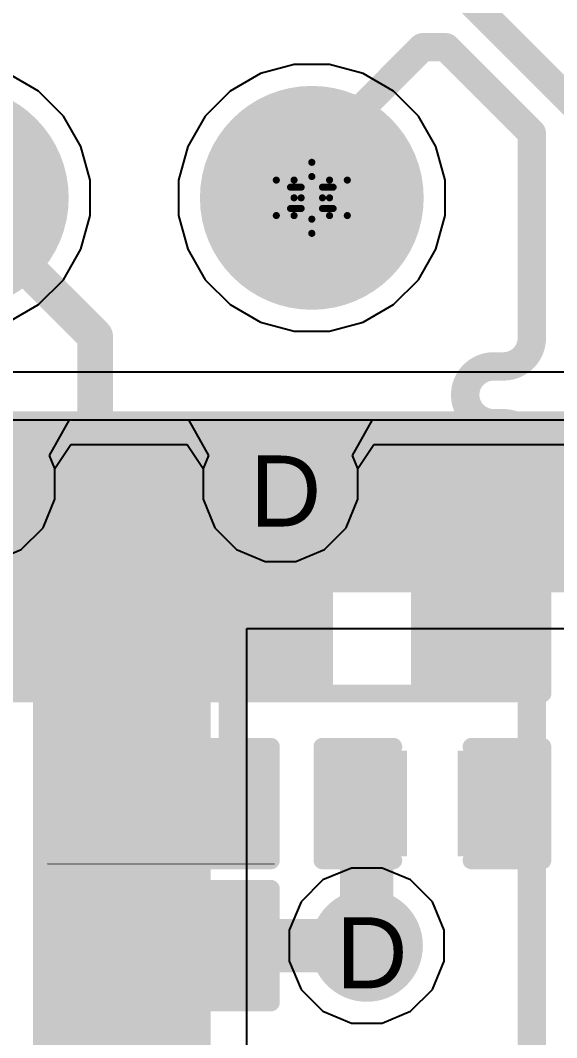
# Model space of a CAD drawing. Header units: inches. Extents: x 0 to 5032, y 0 to 5323.
# Drawn here: x 131.86 to 135.7, y 104.18 to 111.46 of the extents above; entities that cross this region are included whole.
import ezdxf

# ---------------------------------------------------------------- set-up
doc = ezdxf.new("R2010")
doc.units = ezdxf.units.IN
for name, color, linetype in [('Bottom Layer', 5, 'Continuous'), ('Bottom Solder', 6, 'Continuous'), ('Drill Drawing', 1, 'Continuous'), ('Layer 1', 16, 'Continuous'), ('Layer 2', 76, 'Continuous'), ('Multi-Layer', 9, 'Continuous'), ('Pad Holes', 156, 'Continuous'), ('Top Layer', 1, 'Continuous'), ('Top Overlay', 2, 'Continuous'), ('Top Paste', 8, 'Continuous'), ('Top Solder', 216, 'Continuous'), ('Via Holes', 16, 'Continuous')]:
    doc.layers.add(name, color=color, linetype=linetype)
doc.styles.add('Arial', font='', dxfattribs={"height": 0.2})
doc.styles.get('Arial').set_extended_font_data('Arial')

# ---------------------------------------------------------------- blocks, each defined once
blk = doc.blocks.new('C___0402_218')
at = {"layer": 'Top Layer'}
for points in [[(-0.6985, -0.3175), (-0.6985, 0.3175), (-0.2413, 0.3175), (-0.2413, -0.3175)], [(0.2413, -0.3175), (0.2413, 0.3175), (0.6985, 0.3175), (0.6985, -0.3175)]]:
    blk.add_hatch(color=1, dxfattribs=at).paths.add_polyline_path(points)
at = {"layer": 'Top Paste'}
for points in [[(-0.6985, -0.3175), (-0.6985, 0.3175), (-0.2413, 0.3175), (-0.2413, -0.3175)], [(0.2413, -0.3175), (0.2413, 0.3175), (0.6985, 0.3175), (0.6985, -0.3175)]]:
    blk.add_hatch(color=8, dxfattribs=at).paths.add_polyline_path(points)
at = {"layer": 'Top Solder'}
for points in [[(-0.7585, -0.3775), (-0.7585, 0.3775), (-0.1813, 0.3775), (-0.1813, -0.3775)], [(0.1813, -0.3775), (0.1813, 0.3775), (0.7585, 0.3775), (0.7585, -0.3775)]]:
    blk.add_hatch(color=216, dxfattribs=at).paths.add_polyline_path(points)
at = {"layer": 'Top Overlay'}
for points in [[(-0.7874, 0.4064, 0.127, 0.127, 0), (-0.2794, 0.4064, 0.127, 0.127, 0)], [(-0.7874, -0.4064, 0.127, 0.127, 0), (-0.7874, 0.4064, 0.127, 0.127, 0)], [(0.2794, 0.4064, 0.127, 0.127, 0), (0.7874, 0.4064, 0.127, 0.127, 0)], [(0.7874, -0.4064, 0.127, 0.127, 0), (0.7874, 0.4064, 0.127, 0.127, 0)], [(-0.7874, -0.4064, 0.127, 0.127, 0), (-0.2794, -0.4064, 0.127, 0.127, 0)], [(0.2794, -0.4064, 0.127, 0.127, 0), (0.7874, -0.4064, 0.127, 0.127, 0)]]:
    blk.add_lwpolyline(points, format="xyseb", dxfattribs=at)
for points in [[(-0.8191, 0.4064, 0.0635, 0.0635, 1), (-0.7556, 0.4064, 0.0635, 0.0635, 1)], [(-0.8191, 0.4064, 0.0635, 0.0635, 1), (-0.7556, 0.4064, 0.0635, 0.0635, 1)], [(-0.3111, 0.4064, 0.0635, 0.0635, 1), (-0.2477, 0.4064, 0.0635, 0.0635, 1)], [(0.2477, 0.4064, 0.0635, 0.0635, 1), (0.3111, 0.4064, 0.0635, 0.0635, 1)], [(0.7556, 0.4064, 0.0635, 0.0635, 1), (0.8191, 0.4064, 0.0635, 0.0635, 1)], [(0.7556, 0.4064, 0.0635, 0.0635, 1), (0.8191, 0.4064, 0.0635, 0.0635, 1)], [(-0.8191, -0.4064, 0.0635, 0.0635, 1), (-0.7556, -0.4064, 0.0635, 0.0635, 1)], [(-0.8191, -0.4064, 0.0635, 0.0635, 1), (-0.7556, -0.4064, 0.0635, 0.0635, 1)], [(-0.3111, -0.4064, 0.0635, 0.0635, 1), (-0.2477, -0.4064, 0.0635, 0.0635, 1)], [(0.2477, -0.4064, 0.0635, 0.0635, 1), (0.3111, -0.4064, 0.0635, 0.0635, 1)], [(0.7556, -0.4064, 0.0635, 0.0635, 1), (0.8191, -0.4064, 0.0635, 0.0635, 1)], [(0.7556, -0.4064, 0.0635, 0.0635, 1), (0.8191, -0.4064, 0.0635, 0.0635, 1)]]:
    blk.add_lwpolyline(points, format="xyseb", close=True, dxfattribs=at)
blk = doc.blocks.new('C___0402_222')
at = {"layer": 'Top Layer'}
for points in [[(-0.6985, -0.3175), (-0.6985, 0.3175), (-0.2413, 0.3175), (-0.2413, -0.3175)], [(0.2413, -0.3175), (0.2413, 0.3175), (0.6985, 0.3175), (0.6985, -0.3175)]]:
    blk.add_hatch(color=1, dxfattribs=at).paths.add_polyline_path(points)
at = {"layer": 'Top Paste'}
for points in [[(-0.6985, -0.3175), (-0.6985, 0.3175), (-0.2413, 0.3175), (-0.2413, -0.3175)], [(0.2413, -0.3175), (0.2413, 0.3175), (0.6985, 0.3175), (0.6985, -0.3175)]]:
    blk.add_hatch(color=8, dxfattribs=at).paths.add_polyline_path(points)
at = {"layer": 'Top Solder'}
for points in [[(-0.7585, -0.3775), (-0.7585, 0.3775), (-0.1813, 0.3775), (-0.1813, -0.3775)], [(0.1813, -0.3775), (0.1813, 0.3775), (0.7585, 0.3775), (0.7585, -0.3775)]]:
    blk.add_hatch(color=216, dxfattribs=at).paths.add_polyline_path(points)
at = {"layer": 'Top Overlay'}
for points in [[(-0.2794, 0.4064, 0.127, 0.127, 0), (-0.7874, 0.4064, 0.127, 0.127, 0)], [(-0.7874, 0.4064, 0.127, 0.127, 0), (-0.7874, -0.4064, 0.127, 0.127, 0)], [(0.7874, 0.4064, 0.127, 0.127, 0), (0.2794, 0.4064, 0.127, 0.127, 0)], [(0.7874, 0.4064, 0.127, 0.127, 0), (0.7874, -0.4064, 0.127, 0.127, 0)], [(-0.2794, -0.4064, 0.127, 0.127, 0), (-0.7874, -0.4064, 0.127, 0.127, 0)], [(0.7874, -0.4064, 0.127, 0.127, 0), (0.2794, -0.4064, 0.127, 0.127, 0)]]:
    blk.add_lwpolyline(points, format="xyseb", dxfattribs=at)
for points in [[(-0.8191, 0.4064, 0.0635, 0.0635, 1), (-0.7556, 0.4064, 0.0635, 0.0635, 1)], [(-0.8191, 0.4064, 0.0635, 0.0635, 1), (-0.7556, 0.4064, 0.0635, 0.0635, 1)], [(-0.3111, 0.4064, 0.0635, 0.0635, 1), (-0.2477, 0.4064, 0.0635, 0.0635, 1)], [(0.2477, 0.4064, 0.0635, 0.0635, 1), (0.3111, 0.4064, 0.0635, 0.0635, 1)], [(0.7556, 0.4064, 0.0635, 0.0635, 1), (0.8191, 0.4064, 0.0635, 0.0635, 1)], [(0.7556, 0.4064, 0.0635, 0.0635, 1), (0.8191, 0.4064, 0.0635, 0.0635, 1)], [(-0.8191, -0.4064, 0.0635, 0.0635, 1), (-0.7556, -0.4064, 0.0635, 0.0635, 1)], [(-0.8191, -0.4064, 0.0635, 0.0635, 1), (-0.7556, -0.4064, 0.0635, 0.0635, 1)], [(-0.3111, -0.4064, 0.0635, 0.0635, 1), (-0.2477, -0.4064, 0.0635, 0.0635, 1)], [(0.2477, -0.4064, 0.0635, 0.0635, 1), (0.3111, -0.4064, 0.0635, 0.0635, 1)], [(0.7556, -0.4064, 0.0635, 0.0635, 1), (0.8191, -0.4064, 0.0635, 0.0635, 1)], [(0.7556, -0.4064, 0.0635, 0.0635, 1), (0.8191, -0.4064, 0.0635, 0.0635, 1)]]:
    blk.add_lwpolyline(points, format="xyseb", close=True, dxfattribs=at)
blk = doc.blocks.new('HR911105A_224')
at = {"layer": 'Bottom Layer'}
h = blk.add_hatch(color=5, dxfattribs=at)
edge = h.paths.add_edge_path()
edge.add_arc((0.64, -6.895), 0.699, 0, 360)
h = blk.add_hatch(color=5, dxfattribs=at)
edge = h.paths.add_edge_path()
edge.add_arc((3.18, -6.895), 0.699, 0, 360)
at = {"layer": 'Bottom Solder'}
h = blk.add_hatch(color=6, dxfattribs=at)
edge = h.paths.add_edge_path()
edge.add_arc((0.64, -6.895), 0.8006, 0, 360)
h = blk.add_hatch(color=6, dxfattribs=at)
edge = h.paths.add_edge_path()
edge.add_arc((3.18, -6.895), 0.8006, 0, 360)
at = {"layer": 'Layer 1'}
h = blk.add_hatch(color=16, dxfattribs=at)
edge = h.paths.add_edge_path()
edge.add_arc((0.64, -6.895), 0.699, 0, 360)
h = blk.add_hatch(color=16, dxfattribs=at)
edge = h.paths.add_edge_path()
edge.add_arc((3.18, -6.895), 0.699, 0, 360)
at = {"layer": 'Layer 2'}
h = blk.add_hatch(color=76, dxfattribs=at)
edge = h.paths.add_edge_path()
edge.add_arc((0.64, -6.895), 0.699, 0, 360)
h = blk.add_hatch(color=76, dxfattribs=at)
edge = h.paths.add_edge_path()
edge.add_arc((3.18, -6.895), 0.699, 0, 360)
at = {"layer": 'Multi-Layer'}
h = blk.add_hatch(color=9, dxfattribs=at)
edge = h.paths.add_edge_path()
edge.add_arc((0.64, -6.895), 0.699, 0, 360)
h = blk.add_hatch(color=9, dxfattribs=at)
edge = h.paths.add_edge_path()
edge.add_arc((3.18, -6.895), 0.699, 0, 360)
at = {"layer": 'Pad Holes'}
h = blk.add_hatch(color=7, dxfattribs=at)
edge = h.paths.add_edge_path()
edge.add_arc((3.18, -6.895), 0.445, 0, 360)
at = {"layer": 'Top Layer'}
h = blk.add_hatch(color=1, dxfattribs=at)
edge = h.paths.add_edge_path()
edge.add_arc((0.64, -6.895), 0.699, 0, 360)
h = blk.add_hatch(color=1, dxfattribs=at)
edge = h.paths.add_edge_path()
edge.add_arc((3.18, -6.895), 0.699, 0, 360)
at = {"layer": 'Top Solder'}
h = blk.add_hatch(color=216, dxfattribs=at)
edge = h.paths.add_edge_path()
edge.add_arc((0.64, -6.895), 0.8006, 0, 360)
h = blk.add_hatch(color=216, dxfattribs=at)
edge = h.paths.add_edge_path()
edge.add_arc((3.18, -6.895), 0.8006, 0, 360)
at = {"layer": 'Top Overlay'}
blk.add_lwpolyline([(-8, -8.485, 0.127, 0.127, 0), (8, -8.485, 0.127, 0.127, 0)], format="xyseb", dxfattribs=at)
blk = doc.blocks.new('R___0603_230')
at = {"layer": 'Top Layer'}
for points in [[(-0.381, 0.4445), (-0.381, -0.4445), (-1.143, -0.4445), (-1.143, 0.4445)], [(1.143, 0.4445), (1.143, -0.4445), (0.381, -0.4445), (0.381, 0.4445)]]:
    blk.add_hatch(color=1, dxfattribs=at).paths.add_polyline_path(points)
at = {"layer": 'Top Paste'}
for points in [[(-0.381, 0.4445), (-0.381, -0.4445), (-1.143, -0.4445), (-1.143, 0.4445)], [(1.143, 0.4445), (1.143, -0.4445), (0.381, -0.4445), (0.381, 0.4445)]]:
    blk.add_hatch(color=8, dxfattribs=at).paths.add_polyline_path(points)
at = {"layer": 'Top Solder'}
for points in [[(-0.2794, 0.5461), (-0.2794, -0.5461), (-1.2446, -0.5461), (-1.2446, 0.5461)], [(1.2446, 0.5461), (1.2446, -0.5461), (0.2794, -0.5461), (0.2794, 0.5461)]]:
    blk.add_hatch(color=216, dxfattribs=at).paths.add_polyline_path(points)
at = {"layer": 'Top Overlay'}
for points in [[(-1.2192, 0.5334, 0.127, 0.127, 0), (1.2192, 0.5334, 0.127, 0.127, 0)], [(-1.2192, -0.5334, 0.127, 0.127, 0), (-1.2192, 0.5334, 0.127, 0.127, 0)], [(1.2192, -0.5334, 0.127, 0.127, 0), (1.2192, 0.5334, 0.127, 0.127, 0)], [(-1.2192, -0.5334, 0.127, 0.127, 0), (1.2192, -0.5334, 0.127, 0.127, 0)]]:
    blk.add_lwpolyline(points, format="xyseb", dxfattribs=at)
for points in [[(-1.25095, 0.5334, 0.0635, 0.0635, 1), (-1.18745, 0.5334, 0.0635, 0.0635, 1)], [(-1.25095, 0.5334, 0.0635, 0.0635, 1), (-1.18745, 0.5334, 0.0635, 0.0635, 1)], [(1.18745, 0.5334, 0.0635, 0.0635, 1), (1.25095, 0.5334, 0.0635, 0.0635, 1)], [(1.18745, 0.5334, 0.0635, 0.0635, 1), (1.25095, 0.5334, 0.0635, 0.0635, 1)], [(-1.25095, -0.5334, 0.0635, 0.0635, 1), (-1.18745, -0.5334, 0.0635, 0.0635, 1)], [(-1.25095, -0.5334, 0.0635, 0.0635, 1), (-1.18745, -0.5334, 0.0635, 0.0635, 1)], [(1.18745, -0.5334, 0.0635, 0.0635, 1), (1.25095, -0.5334, 0.0635, 0.0635, 1)], [(1.18745, -0.5334, 0.0635, 0.0635, 1), (1.25095, -0.5334, 0.0635, 0.0635, 1)]]:
    blk.add_lwpolyline(points, format="xyseb", close=True, dxfattribs=at)
blk = doc.blocks.new('R___0603_232')
at = {"layer": 'Top Layer'}
for points in [[(-0.381, 0.4445), (-0.381, -0.4445), (-1.143, -0.4445), (-1.143, 0.4445)], [(1.143, 0.4445), (1.143, -0.4445), (0.381, -0.4445), (0.381, 0.4445)]]:
    blk.add_hatch(color=1, dxfattribs=at).paths.add_polyline_path(points)
at = {"layer": 'Top Paste'}
for points in [[(-0.381, 0.4445), (-0.381, -0.4445), (-1.143, -0.4445), (-1.143, 0.4445)], [(1.143, 0.4445), (1.143, -0.4445), (0.381, -0.4445), (0.381, 0.4445)]]:
    blk.add_hatch(color=8, dxfattribs=at).paths.add_polyline_path(points)
at = {"layer": 'Top Solder'}
for points in [[(-0.2794, 0.5461), (-0.2794, -0.5461), (-1.2446, -0.5461), (-1.2446, 0.5461)], [(1.2446, 0.5461), (1.2446, -0.5461), (0.2794, -0.5461), (0.2794, 0.5461)]]:
    blk.add_hatch(color=216, dxfattribs=at).paths.add_polyline_path(points)
at = {"layer": 'Top Overlay'}
for points in [[(1.2192, 0.5334, 0.127, 0.127, 0), (-1.2192, 0.5334, 0.127, 0.127, 0)], [(-1.2192, 0.5334, 0.127, 0.127, 0), (-1.2192, -0.5334, 0.127, 0.127, 0)], [(1.2192, 0.5334, 0.127, 0.127, 0), (1.2192, -0.5334, 0.127, 0.127, 0)], [(1.2192, -0.5334, 0.127, 0.127, 0), (-1.2192, -0.5334, 0.127, 0.127, 0)]]:
    blk.add_lwpolyline(points, format="xyseb", dxfattribs=at)
for points in [[(-1.25095, 0.5334, 0.0635, 0.0635, 1), (-1.18745, 0.5334, 0.0635, 0.0635, 1)], [(-1.25095, 0.5334, 0.0635, 0.0635, 1), (-1.18745, 0.5334, 0.0635, 0.0635, 1)], [(1.18745, 0.5334, 0.0635, 0.0635, 1), (1.25095, 0.5334, 0.0635, 0.0635, 1)], [(1.18745, 0.5334, 0.0635, 0.0635, 1), (1.25095, 0.5334, 0.0635, 0.0635, 1)], [(-1.25095, -0.5334, 0.0635, 0.0635, 1), (-1.18745, -0.5334, 0.0635, 0.0635, 1)], [(-1.25095, -0.5334, 0.0635, 0.0635, 1), (-1.18745, -0.5334, 0.0635, 0.0635, 1)], [(1.18745, -0.5334, 0.0635, 0.0635, 1), (1.25095, -0.5334, 0.0635, 0.0635, 1)], [(1.18745, -0.5334, 0.0635, 0.0635, 1), (1.25095, -0.5334, 0.0635, 0.0635, 1)]]:
    blk.add_lwpolyline(points, format="xyseb", close=True, dxfattribs=at)
blk = doc.blocks.new('R___0402_236')
at = {"layer": 'Top Layer'}
for points in [[(-0.6985, -0.3175), (-0.6985, 0.3175), (-0.2413, 0.3175), (-0.2413, -0.3175)], [(0.2413, -0.3175), (0.2413, 0.3175), (0.6985, 0.3175), (0.6985, -0.3175)]]:
    blk.add_hatch(color=1, dxfattribs=at).paths.add_polyline_path(points)
at = {"layer": 'Top Paste'}
for points in [[(-0.6985, -0.3175), (-0.6985, 0.3175), (-0.2413, 0.3175), (-0.2413, -0.3175)], [(0.2413, -0.3175), (0.2413, 0.3175), (0.6985, 0.3175), (0.6985, -0.3175)]]:
    blk.add_hatch(color=8, dxfattribs=at).paths.add_polyline_path(points)
at = {"layer": 'Top Solder'}
for points in [[(-0.7535, -0.3725), (-0.7535, 0.3725), (-0.1863, 0.3725), (-0.1863, -0.3725)], [(0.1863, -0.3725), (0.1863, 0.3725), (0.7535, 0.3725), (0.7535, -0.3725)]]:
    blk.add_hatch(color=216, dxfattribs=at).paths.add_polyline_path(points)
at = {"layer": 'Top Overlay'}
for points in [[(-0.7874, -0.4064, 0.127, 0.127, 0), (-0.7874, 0.4064, 0.127, 0.127, 0)], [(-0.7874, 0.4064, 0.127, 0.127, 0), (0.7874, 0.4064, 0.127, 0.127, 0)], [(0.7874, -0.4064, 0.127, 0.127, 0), (0.7874, 0.4064, 0.127, 0.127, 0)], [(-0.7874, -0.4064, 0.127, 0.127, 0), (0.7874, -0.4064, 0.127, 0.127, 0)], [(-0.8128, -0.4318, 0.00323, 0.00323, 0), (0.8128, -0.4318, 0.00323, 0.00323, 0)]]:
    blk.add_lwpolyline(points, format="xyseb", dxfattribs=at)
for points in [[(-0.8191, 0.4064, 0.0635, 0.0635, 1), (-0.7556, 0.4064, 0.0635, 0.0635, 1)], [(-0.8191, 0.4064, 0.0635, 0.0635, 1), (-0.7556, 0.4064, 0.0635, 0.0635, 1)], [(0.7556, 0.4064, 0.0635, 0.0635, 1), (0.8191, 0.4064, 0.0635, 0.0635, 1)], [(0.7556, 0.4064, 0.0635, 0.0635, 1), (0.8191, 0.4064, 0.0635, 0.0635, 1)], [(-0.8191, -0.4064, 0.0635, 0.0635, 1), (-0.7556, -0.4064, 0.0635, 0.0635, 1)], [(-0.8191, -0.4064, 0.0635, 0.0635, 1), (-0.7556, -0.4064, 0.0635, 0.0635, 1)], [(0.7556, -0.4064, 0.0635, 0.0635, 1), (0.8191, -0.4064, 0.0635, 0.0635, 1)], [(0.7556, -0.4064, 0.0635, 0.0635, 1), (0.8191, -0.4064, 0.0635, 0.0635, 1)], [(-0.8136, -0.4318, 0.00161, 0.00161, 1), (-0.812, -0.4318, 0.00161, 0.00161, 1)], [(0.812, -0.4318, 0.00161, 0.00161, 1), (0.8136, -0.4318, 0.00161, 0.00161, 1)]]:
    blk.add_lwpolyline(points, format="xyseb", close=True, dxfattribs=at)

msp = doc.modelspace()

# ---------------------------------------------------------------- hatches: boundary and pattern name
at = {"layer": 'Bottom Layer'}
for points in [[(126.8774, 107.3686), (138.5614, 107.3686), (138.5614, 108.6132), (126.8774, 108.6132)], [(131.953, 101.7298), (133.223, 101.7298), (133.223, 108.5878), (131.953, 108.5878)]]:
    msp.add_hatch(color=5, dxfattribs=at).paths.add_polyline_path(points)
h = msp.add_hatch(color=5, dxfattribs=at)
edge = h.paths.add_edge_path()
edge.add_arc((133.7231, 108.1442), 0.3, 0, 360)
h = msp.add_hatch(color=5, dxfattribs=at)
edge = h.paths.add_edge_path()
edge.add_arc((134.3404, 104.8422), 0.3, 0, 360)
at = {"layer": 'Bottom Solder'}
h = msp.add_hatch(color=6, dxfattribs=at)
edge = h.paths.add_edge_path()
edge.add_arc((131.5547, 108.1442), 0.4016, 0, 360)
h = msp.add_hatch(color=6, dxfattribs=at)
edge = h.paths.add_edge_path()
edge.add_arc((133.7231, 108.1442), 0.4016, 0, 360)
h = msp.add_hatch(color=6, dxfattribs=at)
edge = h.paths.add_edge_path()
edge.add_arc((134.3404, 104.8422), 0.4016, 0, 360)
at = {"layer": 'Layer 1'}
h = msp.add_hatch(color=16, dxfattribs=at)
edge = h.paths.add_edge_path()
edge.add_arc((133.7231, 108.1442), 0.3, 0, 360)
h = msp.add_hatch(color=16, dxfattribs=at)
edge = h.paths.add_edge_path()
edge.add_arc((134.3404, 104.8422), 0.3, 0, 360)
at = {"layer": 'Layer 2'}
h = msp.add_hatch(color=76, dxfattribs=at)
edge = h.paths.add_edge_path()
edge.add_arc((133.7231, 108.1442), 0.3, 0, 360)
h = msp.add_hatch(color=76, dxfattribs=at)
edge = h.paths.add_edge_path()
edge.add_arc((134.3404, 104.8422), 0.3, 0, 360)
at = {"layer": 'Top Layer'}
h = msp.add_hatch(color=1, dxfattribs=at)
edge = h.paths.add_edge_path()
edge.add_arc((133.7231, 108.1442), 0.3, 0, 360)
h = msp.add_hatch(color=1, dxfattribs=at)
edge = h.paths.add_edge_path()
edge.add_arc((134.3404, 104.8422), 0.3, 0, 360)
at = {"layer": 'Top Solder'}
h = msp.add_hatch(color=216, dxfattribs=at)
edge = h.paths.add_edge_path()
edge.add_arc((131.5547, 108.1442), 0.4016, 0, 360)
h = msp.add_hatch(color=216, dxfattribs=at)
edge = h.paths.add_edge_path()
edge.add_arc((133.7231, 108.1442), 0.4016, 0, 360)
h = msp.add_hatch(color=216, dxfattribs=at)
edge = h.paths.add_edge_path()
edge.add_arc((134.3404, 104.8422), 0.4016, 0, 360)
at = {"layer": 'Via Holes'}
h = msp.add_hatch(color=7, dxfattribs=at)
edge = h.paths.add_edge_path()
edge.add_arc((133.7231, 108.1442), 0.15, 0, 360)
h = msp.add_hatch(color=7, dxfattribs=at)
edge = h.paths.add_edge_path()
edge.add_arc((134.3404, 104.8422), 0.15, 0, 360)

# ---------------------------------------------------------------- linework, layer by layer
at = {"layer": 'Bottom Layer'}
for p, q in [((122.7663, 108.6014), (162.2125, 108.6014)), ((133.482, 101.7298), (133.482, 107.1096)), ((133.482, 107.1096), (138.5614, 107.1096))]:
    msp.add_line(p, q, dxfattribs=at)
at = {"layer": 'Drill Drawing'}
for points in [[(133.8203, 110.317, 0.0508, 0.0508, 0), (133.9473, 110.444, 0.0508, 0.0508, 0)], [(133.9473, 110.444, 0.0508, 0.0508, 0), (134.0743, 110.317, 0.0508, 0.0508, 0)], [(133.8711, 110.2662, 0.0508, 0.0508, 0), (133.9473, 110.3424, 0.0508, 0.0508, 0)], [(133.9473, 110.3424, 0.0508, 0.0508, 0), (134.0235, 110.2662, 0.0508, 0.0508, 0)], [(133.6933, 110.317, 0.0508, 0.0508, 0), (133.8203, 110.19, 0.0508, 0.0508, 0)], [(133.6933, 110.317, 0.0508, 0.0508, 0), (133.8203, 110.317, 0.0508, 0.0508, 0)], [(133.7949, 110.2662, 0.0508, 0.0508, 0), (133.8711, 110.19, 0.0508, 0.0508, 0)], [(133.7949, 110.2662, 0.0508, 0.0508, 0), (133.8711, 110.2662, 0.0508, 0.0508, 0)], [(134.0235, 110.2662, 0.0508, 0.0508, 0), (134.0997, 110.2662, 0.0508, 0.0508, 0)], [(134.0235, 110.19, 0.0508, 0.0508, 0), (134.0997, 110.2662, 0.0508, 0.0508, 0)], [(134.0743, 110.317, 0.0508, 0.0508, 0), (134.2013, 110.317, 0.0508, 0.0508, 0)], [(134.0743, 110.19, 0.0508, 0.0508, 0), (134.2013, 110.317, 0.0508, 0.0508, 0)], [(133.6933, 110.063, 0.0508, 0.0508, 0), (133.8203, 110.19, 0.0508, 0.0508, 0)], [(133.7949, 110.1138, 0.0508, 0.0508, 0), (133.8711, 110.19, 0.0508, 0.0508, 0)], [(134.0235, 110.19, 0.0508, 0.0508, 0), (134.0997, 110.1138, 0.0508, 0.0508, 0)], [(134.0743, 110.19, 0.0508, 0.0508, 0), (134.2013, 110.063, 0.0508, 0.0508, 0)], [(133.6933, 110.063, 0.0508, 0.0508, 0), (133.8203, 110.063, 0.0508, 0.0508, 0)], [(133.7949, 110.1138, 0.0508, 0.0508, 0), (133.8711, 110.1138, 0.0508, 0.0508, 0)], [(133.8203, 110.063, 0.0508, 0.0508, 0), (133.9473, 109.936, 0.0508, 0.0508, 0)], [(133.8711, 110.1138, 0.0508, 0.0508, 0), (133.9473, 110.0376, 0.0508, 0.0508, 0)], [(133.9473, 110.0376, 0.0508, 0.0508, 0), (134.0235, 110.1138, 0.0508, 0.0508, 0)], [(133.9473, 109.936, 0.0508, 0.0508, 0), (134.0743, 110.063, 0.0508, 0.0508, 0)], [(134.0235, 110.1138, 0.0508, 0.0508, 0), (134.0997, 110.1138, 0.0508, 0.0508, 0)], [(134.0743, 110.063, 0.0508, 0.0508, 0), (134.2013, 110.063, 0.0508, 0.0508, 0)]]:
    msp.add_lwpolyline(points, format="xyseb", dxfattribs=at)
for points in [[(133.9346, 110.444, 0.0254, 0.0254, 1), (133.96, 110.444, 0.0254, 0.0254, 1)], [(133.9346, 110.444, 0.0254, 0.0254, 1), (133.96, 110.444, 0.0254, 0.0254, 1)], [(133.9346, 110.3424, 0.0254, 0.0254, 1), (133.96, 110.3424, 0.0254, 0.0254, 1)], [(133.9346, 110.3424, 0.0254, 0.0254, 1), (133.96, 110.3424, 0.0254, 0.0254, 1)], [(133.6806, 110.317, 0.0254, 0.0254, 1), (133.706, 110.317, 0.0254, 0.0254, 1)], [(133.6806, 110.317, 0.0254, 0.0254, 1), (133.706, 110.317, 0.0254, 0.0254, 1)], [(133.7822, 110.2662, 0.0254, 0.0254, 1), (133.8076, 110.2662, 0.0254, 0.0254, 1)], [(133.7822, 110.2662, 0.0254, 0.0254, 1), (133.8076, 110.2662, 0.0254, 0.0254, 1)], [(133.8076, 110.317, 0.0254, 0.0254, 1), (133.833, 110.317, 0.0254, 0.0254, 1)], [(133.8076, 110.317, 0.0254, 0.0254, 1), (133.833, 110.317, 0.0254, 0.0254, 1)], [(133.8584, 110.2662, 0.0254, 0.0254, 1), (133.8838, 110.2662, 0.0254, 0.0254, 1)], [(133.8584, 110.2662, 0.0254, 0.0254, 1), (133.8838, 110.2662, 0.0254, 0.0254, 1)], [(134.0108, 110.2662, 0.0254, 0.0254, 1), (134.0362, 110.2662, 0.0254, 0.0254, 1)], [(134.0108, 110.2662, 0.0254, 0.0254, 1), (134.0362, 110.2662, 0.0254, 0.0254, 1)], [(134.0616, 110.317, 0.0254, 0.0254, 1), (134.087, 110.317, 0.0254, 0.0254, 1)], [(134.0616, 110.317, 0.0254, 0.0254, 1), (134.087, 110.317, 0.0254, 0.0254, 1)], [(134.087, 110.2662, 0.0254, 0.0254, 1), (134.1124, 110.2662, 0.0254, 0.0254, 1)], [(134.087, 110.2662, 0.0254, 0.0254, 1), (134.1124, 110.2662, 0.0254, 0.0254, 1)], [(134.1886, 110.317, 0.0254, 0.0254, 1), (134.214, 110.317, 0.0254, 0.0254, 1)], [(134.1886, 110.317, 0.0254, 0.0254, 1), (134.214, 110.317, 0.0254, 0.0254, 1)], [(133.8076, 110.19, 0.0254, 0.0254, 1), (133.833, 110.19, 0.0254, 0.0254, 1)], [(133.8076, 110.19, 0.0254, 0.0254, 1), (133.833, 110.19, 0.0254, 0.0254, 1)], [(133.8584, 110.19, 0.0254, 0.0254, 1), (133.8838, 110.19, 0.0254, 0.0254, 1)], [(133.8584, 110.19, 0.0254, 0.0254, 1), (133.8838, 110.19, 0.0254, 0.0254, 1)], [(134.0108, 110.19, 0.0254, 0.0254, 1), (134.0362, 110.19, 0.0254, 0.0254, 1)], [(134.0108, 110.19, 0.0254, 0.0254, 1), (134.0362, 110.19, 0.0254, 0.0254, 1)], [(134.0616, 110.19, 0.0254, 0.0254, 1), (134.087, 110.19, 0.0254, 0.0254, 1)], [(134.0616, 110.19, 0.0254, 0.0254, 1), (134.087, 110.19, 0.0254, 0.0254, 1)], [(133.6806, 110.063, 0.0254, 0.0254, 1), (133.706, 110.063, 0.0254, 0.0254, 1)], [(133.6806, 110.063, 0.0254, 0.0254, 1), (133.706, 110.063, 0.0254, 0.0254, 1)], [(133.7822, 110.1138, 0.0254, 0.0254, 1), (133.8076, 110.1138, 0.0254, 0.0254, 1)], [(133.7822, 110.1138, 0.0254, 0.0254, 1), (133.8076, 110.1138, 0.0254, 0.0254, 1)], [(133.8076, 110.063, 0.0254, 0.0254, 1), (133.833, 110.063, 0.0254, 0.0254, 1)], [(133.8076, 110.063, 0.0254, 0.0254, 1), (133.833, 110.063, 0.0254, 0.0254, 1)], [(133.8584, 110.1138, 0.0254, 0.0254, 1), (133.8838, 110.1138, 0.0254, 0.0254, 1)], [(133.8584, 110.1138, 0.0254, 0.0254, 1), (133.8838, 110.1138, 0.0254, 0.0254, 1)], [(134.0108, 110.1138, 0.0254, 0.0254, 1), (134.0362, 110.1138, 0.0254, 0.0254, 1)], [(134.0108, 110.1138, 0.0254, 0.0254, 1), (134.0362, 110.1138, 0.0254, 0.0254, 1)], [(134.0616, 110.063, 0.0254, 0.0254, 1), (134.087, 110.063, 0.0254, 0.0254, 1)], [(134.0616, 110.063, 0.0254, 0.0254, 1), (134.087, 110.063, 0.0254, 0.0254, 1)], [(134.087, 110.1138, 0.0254, 0.0254, 1), (134.1124, 110.1138, 0.0254, 0.0254, 1)], [(134.087, 110.1138, 0.0254, 0.0254, 1), (134.1124, 110.1138, 0.0254, 0.0254, 1)], [(134.1886, 110.063, 0.0254, 0.0254, 1), (134.214, 110.063, 0.0254, 0.0254, 1)], [(134.1886, 110.063, 0.0254, 0.0254, 1), (134.214, 110.063, 0.0254, 0.0254, 1)], [(133.9346, 110.0376, 0.0254, 0.0254, 1), (133.96, 110.0376, 0.0254, 0.0254, 1)], [(133.9346, 110.0376, 0.0254, 0.0254, 1), (133.96, 110.0376, 0.0254, 0.0254, 1)], [(133.9346, 109.936, 0.0254, 0.0254, 1), (133.96, 109.936, 0.0254, 0.0254, 1)], [(133.9346, 109.936, 0.0254, 0.0254, 1), (133.96, 109.936, 0.0254, 0.0254, 1)]]:
    msp.add_lwpolyline(points, format="xyseb", close=True, dxfattribs=at)
at = {"layer": 'Layer 1'}
for p, q in [((133.8218, 111.143), (133.5795, 111.0781)), ((134.0728, 111.143), (133.8218, 111.143)), ((134.3151, 111.0781), (134.0728, 111.143)), ((131.9925, 110.9526), (131.7751, 111.0781)), ((133.5795, 111.0781), (133.3621, 110.9526)), ((134.5325, 110.9526), (134.3151, 111.0781)), ((132.1699, 110.7752), (131.9925, 110.9526)), ((133.3621, 110.9526), (133.1847, 110.7752)), ((134.7099, 110.7752), (134.5325, 110.9526)), ((132.2954, 110.5578), (132.1699, 110.7752)), ((133.1847, 110.7752), (133.0592, 110.5578)), ((134.8354, 110.5578), (134.7099, 110.7752)), ((132.3603, 110.3155), (132.2954, 110.5578)), ((133.0592, 110.5578), (132.9943, 110.3155)), ((134.9003, 110.3155), (134.8354, 110.5578)), ((132.3603, 110.0645), (132.3603, 110.3155)), ((132.9943, 110.3155), (132.9943, 110.0645)), ((134.9003, 110.0645), (134.9003, 110.3155)), ((132.2954, 109.8222), (132.3603, 110.0645)), ((132.9943, 110.0645), (133.0592, 109.8222)), ((134.8354, 109.8222), (134.9003, 110.0645)), ((132.1699, 109.6048), (132.2954, 109.8222)), ((133.0592, 109.8222), (133.1847, 109.6048)), ((134.7099, 109.6048), (134.8354, 109.8222)), ((131.9925, 109.4274), (132.1699, 109.6048)), ((133.1847, 109.6048), (133.3621, 109.4274)), ((134.5325, 109.4274), (134.7099, 109.6048)), ((131.7751, 109.3019), (131.9925, 109.4274)), ((133.3621, 109.4274), (133.5795, 109.3019)), ((134.3151, 109.3019), (134.5325, 109.4274)), ((133.5795, 109.3019), (133.8218, 109.237)), ((134.0728, 109.237), (134.3151, 109.3019)), ((133.8218, 109.237), (134.0728, 109.237)), ((164.6174, 108.9434), (121.0056, 108.9434)), ((132.1087, 108.2544), (132.223, 108.4255)), ((132.223, 108.4255), (133.0548, 108.4255)), ((133.0548, 108.4255), (133.1691, 108.2544)), ((134.2771, 108.2544), (134.3914, 108.4255)), ((134.3914, 108.4255), (137.2204, 108.4255)), ((132.1087, 108.034), (132.1087, 108.2544)), ((133.1691, 108.2544), (133.1691, 108.034)), ((134.2771, 108.034), (134.2771, 108.2544)), ((132.0244, 107.8304), (132.1087, 108.034)), ((133.1691, 108.034), (133.2534, 107.8304)), ((134.1928, 107.8304), (134.2771, 108.034)), ((131.8685, 107.6745), (132.0244, 107.8304)), ((133.2534, 107.8304), (133.4093, 107.6745)), ((134.0369, 107.6745), (134.1928, 107.8304)), ((131.6649, 107.5902), (131.8685, 107.6745)), ((133.4093, 107.6745), (133.6129, 107.5902)), ((133.8333, 107.5902), (134.0369, 107.6745)), ((133.6129, 107.5902), (133.8333, 107.5902))]:
    msp.add_line(p, q, dxfattribs=at)
at = {"layer": 'Layer 2'}
for p, q in [((122.7663, 108.6014), (162.2125, 108.6014)), ((132.0702, 108.3474), (132.2128, 108.6014)), ((132.2128, 108.6014), (133.065, 108.6014)), ((133.065, 108.6014), (133.2076, 108.3474)), ((134.2386, 108.3474), (134.3812, 108.6014)), ((134.3812, 108.6014), (137.2306, 108.6014)), ((132.1087, 108.2544), (132.0702, 108.3474)), ((133.2076, 108.3474), (133.1691, 108.2544)), ((134.2771, 108.2544), (134.2386, 108.3474)), ((132.1087, 108.034), (132.1087, 108.2544)), ((133.1691, 108.2544), (133.1691, 108.034)), ((134.2771, 108.034), (134.2771, 108.2544)), ((132.0244, 107.8304), (132.1087, 108.034)), ((133.1691, 108.034), (133.2534, 107.8304)), ((134.1928, 107.8304), (134.2771, 108.034)), ((131.8685, 107.6745), (132.0244, 107.8304)), ((133.2534, 107.8304), (133.4093, 107.6745)), ((134.0369, 107.6745), (134.1928, 107.8304)), ((131.6649, 107.5902), (131.8685, 107.6745)), ((133.4093, 107.6745), (133.6129, 107.5902)), ((133.8333, 107.5902), (134.0369, 107.6745)), ((133.6129, 107.5902), (133.8333, 107.5902)), ((134.2302, 105.3962), (134.0266, 105.3119)), ((134.4506, 105.3962), (134.2302, 105.3962)), ((134.6542, 105.3119), (134.4506, 105.3962)), ((134.0266, 105.3119), (133.8707, 105.156)), ((134.8101, 105.156), (134.6542, 105.3119)), ((133.8707, 105.156), (133.7864, 104.9524)), ((134.8944, 104.9524), (134.8101, 105.156)), ((133.7864, 104.9524), (133.7864, 104.732)), ((134.8944, 104.732), (134.8944, 104.9524)), ((133.7864, 104.732), (133.8707, 104.5284)), ((134.8101, 104.5284), (134.8944, 104.732)), ((133.8707, 104.5284), (134.0266, 104.3725)), ((134.6542, 104.3725), (134.8101, 104.5284)), ((134.0266, 104.3725), (134.2302, 104.2882)), ((134.4506, 104.2882), (134.6542, 104.3725)), ((134.2302, 104.2882), (134.4506, 104.2882))]:
    msp.add_line(p, q, dxfattribs=at)
at = {"layer": 'Top Layer'}
for points in [[(135.0546, 111.6222, 0.2032, 0.2032, 0), (135.8771, 110.7997, 0.2032, 0.2032, 0)], [(133.9473, 110.475, 0.2032, 0.2032, 0), (134.7389, 111.2666, 0.2032, 0.2032, 0)], [(134.7389, 111.2666, 0.2032, 0.2032, 0), (134.9073, 111.2666, 0.2032, 0.2032, 0)], [(134.9073, 111.2666, 0.2032, 0.2032, 0), (135.5215, 110.6524, 0.2032, 0.2032, 0)], [(135.5215, 109.6957, 0.2032, 0.2032, 0), (135.5215, 110.6524, 0.2032, 0.2032, 0)], [(133.9473, 110.19, 0.2032, 0.2032, 0), (133.9473, 110.475, 0.2032, 0.2032, 0)], [(131.4073, 110.19, 0.254, 0.254, 0), (132.3973, 109.2, 0.254, 0.254, 0)], [(135.5215, 109.1877, 0.2032, 0.2032, 0), (135.5215, 109.6957, 0.2032, 0.2032, 0)], [(132.3973, 105.8582, 0.254, 0.254, 0), (132.3973, 109.2, 0.254, 0.254, 0)], [(135.5215, 109.1877, 0.2032, 0.2032, -0.414214), (135.3183, 108.9845, 0.2032, 0.2032, 0)], [(135.248, 108.5781, 0.2032, 0.2032, -1), (135.248, 108.9845, 0.2032, 0.2032, 0)], [(135.248, 108.9845, 0.2032, 0.2032, 0), (135.3183, 108.9845, 0.2032, 0.2032, 0)], [(135.248, 108.5781, 0.2032, 0.2032, 0), (135.3183, 108.5781, 0.2032, 0.2032, 0)], [(135.3183, 108.5781, 0.2032, 0.2032, -0.414214), (135.5215, 108.3749, 0.2032, 0.2032, 0)], [(135.5215, 107.8838, 0.2032, 0.2032, 0), (135.5215, 108.3749, 0.2032, 0.2032, 0)], [(133.7231, 107.2856, 0.254, 0.254, 0), (133.7231, 108.1442, 0.254, 0.254, 0)], [(135.5215, 107.6235, 0.2032, 0.2032, 0), (135.5215, 107.8838, 0.2032, 0.2032, 0)], [(135.1405, 107.2425, 0.2032, 0.2032, 0), (135.5215, 107.6235, 0.2032, 0.2032, 0)], [(135.1405, 107.179, 0.2032, 0.2032, 0), (135.1405, 107.2425, 0.2032, 0.2032, 0)], [(133.3813, 106.9438, 0.2032, 0.2032, 0), (133.6165, 107.179, 0.2032, 0.2032, 0)], [(135.1405, 107.1155, 0.2032, 0.2032, 0), (135.1405, 107.179, 0.2032, 0.2032, 0)], [(135.1405, 107.1155, 0.2032, 0.2032, 0), (135.5215, 106.7345, 0.2032, 0.2032, 0)], [(133.3813, 105.9024, 0.2032, 0.2032, 0), (133.3813, 106.9438, 0.2032, 0.2032, 0)], [(135.5215, 106.1884, 0.2032, 0.2032, 0), (135.5215, 106.7345, 0.2032, 0.2032, 0)], [(135.2802, 105.9471, 0.2032, 0.2032, 0), (135.5215, 106.1884, 0.2032, 0.2032, 0)], [(133.3371, 105.8582, 0.2032, 0.2032, 0), (133.3813, 105.9024, 0.2032, 0.2032, 0)], [(134.3404, 104.8422, 0.381, 0.381, 0), (134.3404, 105.8582, 0.381, 0.381, 0)], [(135.2802, 105.8582, 0.2032, 0.2032, 0), (135.2802, 105.9471, 0.2032, 0.2032, 0)], [(132.3973, 104.8422, 0.254, 0.254, 0), (132.3973, 105.8582, 0.254, 0.254, 0)], [(135.2802, 105.7693, 0.2032, 0.2032, 0), (135.2802, 105.8582, 0.2032, 0.2032, 0)], [(135.2802, 105.7693, 0.2032, 0.2032, 0), (135.5215, 105.528, 0.2032, 0.2032, 0)], [(135.5215, 105.522, 0.2032, 0.2032, 0), (135.5215, 105.528, 0.2032, 0.2032, 0)], [(135.5215, 103.9443, 0.2032, 0.2032, 0), (135.5215, 105.522, 0.2032, 0.2032, 0)], [(133.3371, 104.8422, 0.381, 0.381, 0), (134.3404, 104.8422, 0.381, 0.381, 0)]]:
    msp.add_lwpolyline(points, format="xyseb", dxfattribs=at)
for points in [[(134.6881, 111.2666, 0.1016, 0.1016, 1), (134.7897, 111.2666, 0.1016, 0.1016, 1)], [(134.6881, 111.2666, 0.1016, 0.1016, 1), (134.7897, 111.2666, 0.1016, 0.1016, 1)], [(134.8565, 111.2666, 0.1016, 0.1016, 1), (134.9581, 111.2666, 0.1016, 0.1016, 1)], [(134.8565, 111.2666, 0.1016, 0.1016, 1), (134.9581, 111.2666, 0.1016, 0.1016, 1)], [(135.4707, 110.6524, 0.1016, 0.1016, 1), (135.5723, 110.6524, 0.1016, 0.1016, 1)], [(135.4707, 110.6524, 0.1016, 0.1016, 1), (135.5723, 110.6524, 0.1016, 0.1016, 1)], [(133.8965, 110.475, 0.1016, 0.1016, 1), (133.9981, 110.475, 0.1016, 0.1016, 1)], [(133.8965, 110.475, 0.1016, 0.1016, 1), (133.9981, 110.475, 0.1016, 0.1016, 1)], [(133.8965, 110.19, 0.1016, 0.1016, 1), (133.9981, 110.19, 0.1016, 0.1016, 1)], [(135.4707, 109.6957, 0.1016, 0.1016, 1), (135.5723, 109.6957, 0.1016, 0.1016, 1)], [(135.4707, 109.6957, 0.1016, 0.1016, 1), (135.5723, 109.6957, 0.1016, 0.1016, 1)], [(132.3338, 109.2, 0.127, 0.127, 1), (132.4608, 109.2, 0.127, 0.127, 1)], [(132.3338, 109.2, 0.127, 0.127, 1), (132.4608, 109.2, 0.127, 0.127, 1)], [(135.4707, 109.1877, 0.1016, 0.1016, 1), (135.5723, 109.1877, 0.1016, 0.1016, 1)], [(135.4707, 109.1877, 0.1016, 0.1016, 1), (135.5723, 109.1877, 0.1016, 0.1016, 1)], [(135.1972, 108.9845, 0.1016, 0.1016, 1), (135.2988, 108.9845, 0.1016, 0.1016, 1)], [(135.1972, 108.9845, 0.1016, 0.1016, 1), (135.2988, 108.9845, 0.1016, 0.1016, 1)], [(135.2675, 108.9845, 0.1016, 0.1016, 1), (135.3691, 108.9845, 0.1016, 0.1016, 1)], [(135.2675, 108.9845, 0.1016, 0.1016, 1), (135.3691, 108.9845, 0.1016, 0.1016, 1)], [(135.1972, 108.5781, 0.1016, 0.1016, 1), (135.2988, 108.5781, 0.1016, 0.1016, 1)], [(135.1972, 108.5781, 0.1016, 0.1016, 1), (135.2988, 108.5781, 0.1016, 0.1016, 1)], [(135.2675, 108.5781, 0.1016, 0.1016, 1), (135.3691, 108.5781, 0.1016, 0.1016, 1)], [(135.2675, 108.5781, 0.1016, 0.1016, 1), (135.3691, 108.5781, 0.1016, 0.1016, 1)], [(135.4707, 108.3749, 0.1016, 0.1016, 1), (135.5723, 108.3749, 0.1016, 0.1016, 1)], [(135.4707, 108.3749, 0.1016, 0.1016, 1), (135.5723, 108.3749, 0.1016, 0.1016, 1)], [(133.6596, 108.1442, 0.127, 0.127, 1), (133.7866, 108.1442, 0.127, 0.127, 1)], [(135.4707, 107.8838, 0.1016, 0.1016, 1), (135.5723, 107.8838, 0.1016, 0.1016, 1)], [(135.4707, 107.8838, 0.1016, 0.1016, 1), (135.5723, 107.8838, 0.1016, 0.1016, 1)], [(135.4707, 107.6235, 0.1016, 0.1016, 1), (135.5723, 107.6235, 0.1016, 0.1016, 1)], [(135.4707, 107.6235, 0.1016, 0.1016, 1), (135.5723, 107.6235, 0.1016, 0.1016, 1)], [(133.6596, 107.2856, 0.127, 0.127, 1), (133.7866, 107.2856, 0.127, 0.127, 1)], [(135.0897, 107.2425, 0.1016, 0.1016, 1), (135.1913, 107.2425, 0.1016, 0.1016, 1)], [(135.0897, 107.2425, 0.1016, 0.1016, 1), (135.1913, 107.2425, 0.1016, 0.1016, 1)], [(133.5657, 107.179, 0.1016, 0.1016, 1), (133.6673, 107.179, 0.1016, 0.1016, 1)], [(135.0897, 107.179, 0.1016, 0.1016, 1), (135.1913, 107.179, 0.1016, 0.1016, 1)], [(135.0897, 107.179, 0.1016, 0.1016, 1), (135.1913, 107.179, 0.1016, 0.1016, 1)], [(135.0897, 107.1155, 0.1016, 0.1016, 1), (135.1913, 107.1155, 0.1016, 0.1016, 1)], [(135.0897, 107.1155, 0.1016, 0.1016, 1), (135.1913, 107.1155, 0.1016, 0.1016, 1)], [(133.3305, 106.9438, 0.1016, 0.1016, 1), (133.4321, 106.9438, 0.1016, 0.1016, 1)], [(133.3305, 106.9438, 0.1016, 0.1016, 1), (133.4321, 106.9438, 0.1016, 0.1016, 1)], [(135.4707, 106.7345, 0.1016, 0.1016, 1), (135.5723, 106.7345, 0.1016, 0.1016, 1)], [(135.4707, 106.7345, 0.1016, 0.1016, 1), (135.5723, 106.7345, 0.1016, 0.1016, 1)], [(135.4707, 106.1884, 0.1016, 0.1016, 1), (135.5723, 106.1884, 0.1016, 0.1016, 1)], [(135.4707, 106.1884, 0.1016, 0.1016, 1), (135.5723, 106.1884, 0.1016, 0.1016, 1)], [(133.3305, 105.9024, 0.1016, 0.1016, 1), (133.4321, 105.9024, 0.1016, 0.1016, 1)], [(133.3305, 105.9024, 0.1016, 0.1016, 1), (133.4321, 105.9024, 0.1016, 0.1016, 1)], [(134.2452, 105.8582, 0.1905, 0.1905, 1), (134.4357, 105.8582, 0.1905, 0.1905, 1)], [(135.2294, 105.9471, 0.1016, 0.1016, 1), (135.331, 105.9471, 0.1016, 0.1016, 1)], [(135.2294, 105.9471, 0.1016, 0.1016, 1), (135.331, 105.9471, 0.1016, 0.1016, 1)], [(132.3338, 105.8582, 0.127, 0.127, 1), (132.4608, 105.8582, 0.127, 0.127, 1)], [(132.3338, 105.8582, 0.127, 0.127, 1), (132.4608, 105.8582, 0.127, 0.127, 1)], [(133.2863, 105.8582, 0.1016, 0.1016, 1), (133.3879, 105.8582, 0.1016, 0.1016, 1)], [(135.2294, 105.8582, 0.1016, 0.1016, 1), (135.331, 105.8582, 0.1016, 0.1016, 1)], [(135.2294, 105.8582, 0.1016, 0.1016, 1), (135.331, 105.8582, 0.1016, 0.1016, 1)], [(135.2294, 105.7693, 0.1016, 0.1016, 1), (135.331, 105.7693, 0.1016, 0.1016, 1)], [(135.2294, 105.7693, 0.1016, 0.1016, 1), (135.331, 105.7693, 0.1016, 0.1016, 1)], [(135.4707, 105.528, 0.1016, 0.1016, 1), (135.5723, 105.528, 0.1016, 0.1016, 1)], [(135.4707, 105.528, 0.1016, 0.1016, 1), (135.5723, 105.528, 0.1016, 0.1016, 1)], [(135.4707, 105.522, 0.1016, 0.1016, 1), (135.5723, 105.522, 0.1016, 0.1016, 1)], [(135.4707, 105.522, 0.1016, 0.1016, 1), (135.5723, 105.522, 0.1016, 0.1016, 1)], [(133.2419, 104.8422, 0.1905, 0.1905, 1), (133.4324, 104.8422, 0.1905, 0.1905, 1)], [(134.2452, 104.8422, 0.1905, 0.1905, 1), (134.4357, 104.8422, 0.1905, 0.1905, 1)], [(134.2452, 104.8422, 0.1905, 0.1905, 1), (134.4357, 104.8422, 0.1905, 0.1905, 1)], [(132.3338, 104.8422, 0.127, 0.127, 1), (132.4608, 104.8422, 0.127, 0.127, 1)]]:
    msp.add_lwpolyline(points, format="xyseb", close=True, dxfattribs=at)

# ---------------------------------------------------------------- block references
for name, p in [('HR911105A_224', (130.7673, 117.085)), ('R___0603_230', (130.8993, 107.179)), ('R___0402_236', (132.8672, 105.8582)), ('C___0402_218', (134.8103, 105.8582))]:
    msp.add_blockref(name, p)
at = {"rotation": 180}
for name, p in [('R___0603_232', (134.3785, 107.179)), ('C___0402_222', (132.8672, 104.8422))]:
    msp.add_blockref(name, p, dxfattribs=at)

# ---------------------------------------------------------------- texts
at = {"layer": 'Drill Drawing', "style": 'Arial'}
for p in [(133.503, 107.8395), (134.1203, 104.5375)]:
    msp.add_text('D', height=0.508, dxfattribs=at).set_placement(p)

doc.saveas('drawing.dxf')
